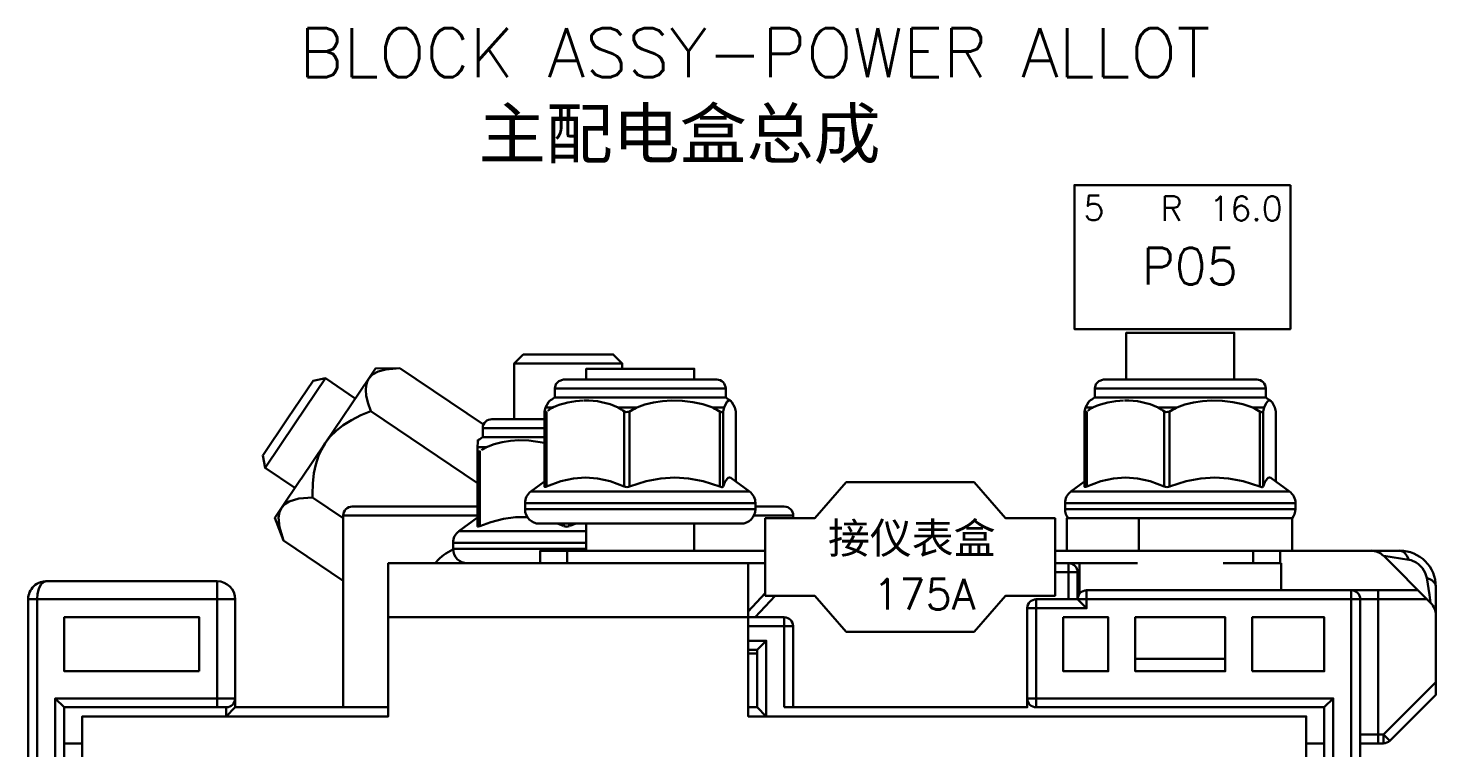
# Model space of a CAD drawing. Header units: millimetres. Extents: x 6 to 3615, y 6 to 858.
# Drawn here: x 2183.5 to 2261.8, y 342.8 to 382.9 of the extents above; entities that cross this region are included whole.
import ezdxf

# ---------------------------------------------------------------- set-up
doc = ezdxf.new("R2010")
doc.units = ezdxf.units.MM
doc.styles.add('Simplex_Style', font='simplex_.ttf')

msp = doc.modelspace()

# ---------------------------------------------------------------- linework, layer by layer
at = {"color": 0, "linetype": 'Continuous', "lineweight": 30, "flags": 128}
msp.add_lwpolyline([(2253.75, 374.128), (2241.721, 374.128), (2241.721, 366.107), (2253.75, 366.107), (2253.75, 374.128)], close=True, dxfattribs=at)
for points in [[(2250.622, 363.299), (2250.622, 365.906), (2244.609, 365.906), (2244.609, 363.299)], [(2211.031, 364.703), (2210.529, 364.201), (2216.544, 364.201), (2216.042, 364.703), (2211.031, 364.703)], [(2208.818, 360.794), (2204.156, 363.938), (2202.805, 363.914), (2202.427, 363.357), (2200, 359.758), (2198.659, 357.768), (2198.646, 357.75), (2198.599, 357.682), (2197.573, 356.161), (2197.198, 355.604), (2197.682, 354.341), (2201.008, 352.099)], [(2202.427, 363.357), (2202.646, 363.583), (2202.961, 363.753), (2203.388, 363.87), (2204.156, 363.938)], [(2210.529, 361.094), (2210.529, 364.201)], [(2220.552, 363.299), (2220.552, 363.901), (2214.539, 363.901), (2214.539, 363.299)], [(2216.544, 363.901), (2216.544, 364.201)], [(2201.682, 362.253), (2200.021, 363.372), (2199.326, 363.237), (2197.924, 361.161), (2196.523, 359.083), (2196.659, 358.388), (2198.339, 360.88), (2200.021, 363.372)], [(2202.536, 361.539), (2202.375, 362.018), (2202.286, 362.419), (2202.26, 362.719), (2202.281, 362.977), (2202.336, 363.182), (2202.427, 363.357)], [(2212.784, 362.802), (2212.846, 363.042), (2213.016, 363.221), (2213.266, 363.299), (2213.328, 363.299)], [(2221.805, 363.299), (2213.284, 363.299)], [(2242.854, 362.802), (2242.917, 363.042), (2243.086, 363.221), (2243.339, 363.299), (2243.398, 363.299)], [(2251.875, 363.299), (2243.357, 363.299)], [(2212.784, 362.802), (2222.305, 362.802)], [(2222.305, 362.802), (2222.305, 362.297), (2212.784, 362.297), (2212.784, 362.802)], [(2242.854, 362.802), (2252.378, 362.802)], [(2252.378, 362.802), (2252.378, 362.297), (2242.854, 362.297), (2242.854, 362.802)], [(2200, 359.758), (2200.286, 360.128), (2200.615, 360.453), (2201.003, 360.76), (2201.461, 361.049), (2201.99, 361.315), (2202.536, 361.539)], [(2208.477, 357.531), (2202.536, 361.539)], [(2212.677, 361.753), (2212.276, 361.753), (2212.221, 361.531), (2212.219, 361.51), (2212.219, 357.336)], [(2212.219, 361.51), (2212.221, 361.497), (2212.229, 361.49), (2212.234, 361.487), (2212.245, 361.487), (2212.26, 361.49), (2212.336, 361.531)], [(2212.276, 361.753), (2212.432, 362.049), (2212.49, 362.104)], [(2212.336, 361.531), (2212.336, 357.349)], [(2217.349, 361.753), (2216.312, 361.753)], [(2216.953, 361.531), (2216.766, 361.487), (2216.654, 361.531)], [(2216.654, 357.349), (2216.654, 361.531)], [(2216.953, 361.531), (2216.953, 357.349)], [(2221.581, 361.753), (2221.036, 361.93), (2220.482, 362.049), (2219.883, 362.12), (2219.279, 362.13), (2218.779, 362.096), (2218.284, 362.021), (2217.81, 361.906), (2217.349, 361.753)], [(2222.159, 361.531), (2222.216, 361.753), (2221.581, 361.753)], [(2221.992, 361.521), (2221.977, 361.531)], [(2221.977, 357.349), (2221.977, 361.531)], [(2222.159, 361.531), (2222.148, 361.505), (2222.122, 361.49), (2222.094, 361.487), (2221.992, 361.521)], [(2222.159, 361.531), (2222.159, 357.349)], [(2222.599, 362.104), (2222.544, 362.13), (2222.487, 362.13), (2222.396, 362.078), (2222.305, 361.951), (2222.216, 361.753)], [(2222.812, 361.753), (2222.656, 362.049), (2222.599, 362.104)], [(2222.812, 361.753), (2222.867, 361.531), (2222.87, 361.51), (2222.87, 357.625)], [(2222.867, 357.625), (2222.867, 361.531)], [(2242.747, 361.753), (2242.349, 361.753), (2242.292, 361.531), (2242.289, 361.51), (2242.289, 357.336)], [(2242.289, 361.51), (2242.292, 361.497), (2242.299, 361.49), (2242.305, 361.487), (2242.315, 361.487), (2242.331, 361.49), (2242.406, 361.531)], [(2242.349, 361.753), (2242.503, 362.049), (2242.56, 362.104)], [(2242.406, 361.531), (2242.406, 357.349)], [(2247.419, 361.753), (2246.385, 361.753)], [(2247.023, 361.531), (2246.836, 361.487), (2246.724, 361.531)], [(2246.724, 357.349), (2246.724, 361.531)], [(2247.023, 361.531), (2247.023, 357.349)], [(2251.651, 361.753), (2251.107, 361.93), (2250.552, 362.049), (2249.953, 362.12), (2249.352, 362.13), (2248.849, 362.096), (2248.354, 362.021), (2247.88, 361.906), (2247.419, 361.753)], [(2252.232, 361.531), (2252.286, 361.753), (2251.651, 361.753)], [(2252.065, 361.521), (2252.047, 361.531)], [(2252.047, 357.349), (2252.047, 361.531)], [(2252.232, 361.531), (2252.219, 361.505), (2252.193, 361.49), (2252.164, 361.487), (2252.065, 361.521)], [(2252.232, 361.531), (2252.232, 357.349)], [(2252.669, 362.104), (2252.615, 362.13), (2252.557, 362.13), (2252.466, 362.078), (2252.375, 361.951), (2252.286, 361.753)], [(2252.883, 361.753), (2252.727, 362.049), (2252.669, 362.104)], [(2252.883, 361.753), (2252.938, 361.531), (2252.94, 361.51), (2252.94, 357.625)], [(2252.938, 357.625), (2252.938, 361.531)], [(2208.776, 360.596), (2212.219, 360.596)], [(2212.219, 360.091), (2208.776, 360.091), (2208.776, 360.596)], [(2212.219, 361.094), (2209.276, 361.094)], [(2208.484, 359.547), (2208.505, 359.844), (2208.518, 359.917), (2208.521, 359.927), (2208.523, 359.93)], [(2212.219, 359.776), (2211.341, 359.914), (2210.784, 359.927), (2210.318, 359.891), (2209.857, 359.815), (2209.419, 359.701), (2208.99, 359.547)], [(2199.297, 356.93), (2199.312, 357.51), (2199.375, 358.086), (2199.477, 358.573), (2199.63, 359.049), (2199.797, 359.414), (2200, 359.758)], [(2208.477, 359.315), (2208.477, 359.326), (2208.484, 359.547), (2208.99, 359.547)], [(2208.622, 359.326), (2208.536, 359.284), (2208.505, 359.281), (2208.49, 359.289), (2208.484, 359.294), (2208.477, 359.315)], [(2208.477, 359.323), (2208.477, 355.141)], [(2208.622, 359.326), (2208.622, 355.143)], [(2198.32, 357.266), (2196.659, 358.388)], [(2212.219, 357.625), (2211.458, 357.065)], [(2216.654, 357.349), (2215.865, 357.643), (2215.161, 357.802), (2214.497, 357.854), (2213.831, 357.802), (2213.128, 357.643), (2212.336, 357.349)], [(2221.977, 357.349), (2221.057, 357.643), (2220.24, 357.802), (2219.464, 357.854), (2218.688, 357.802), (2217.87, 357.643), (2216.953, 357.349)], [(2222.599, 357.823), (2222.518, 357.854), (2222.435, 357.828), (2222.378, 357.776), (2222.26, 357.586), (2222.159, 357.349)], [(2222.599, 357.823), (2223.633, 357.065)], [(2227.268, 351.271), (2224.51, 351.271), (2224.51, 355.581), (2227.268, 355.581), (2229.021, 357.586), (2236.138, 357.586), (2237.893, 355.581), (2240.648, 355.581), (2240.648, 351.271), (2237.893, 351.271), (2236.138, 349.266), (2229.021, 349.266), (2227.268, 351.271)], [(2242.289, 357.625), (2241.529, 357.065)], [(2246.724, 357.349), (2245.935, 357.643), (2245.232, 357.802), (2244.568, 357.854), (2243.901, 357.802), (2243.198, 357.643), (2242.406, 357.349)], [(2252.047, 357.349), (2251.128, 357.643), (2250.31, 357.802), (2249.534, 357.854), (2248.76, 357.802), (2247.943, 357.643), (2247.023, 357.349)], [(2252.669, 357.823), (2252.589, 357.854), (2252.505, 357.828), (2252.451, 357.776), (2252.331, 357.586), (2252.232, 357.349)], [(2252.669, 357.823), (2253.703, 357.065)], [(2197.573, 356.161), (2197.755, 356.357), (2198.005, 356.513), (2198.536, 356.674), (2199.302, 356.74)], [(2201.008, 355.591), (2199.302, 356.74), (2199.299, 356.893), (2199.297, 356.93)], [(2223.633, 357.065), (2211.458, 357.065)], [(2221.977, 357.349), (2222.081, 357.32), (2222.117, 357.32), (2222.143, 357.328), (2222.154, 357.339), (2222.159, 357.349)], [(2253.703, 357.065), (2241.529, 357.065)], [(2252.047, 357.349), (2252.151, 357.32), (2252.188, 357.32), (2252.214, 357.328), (2252.224, 357.339), (2252.232, 357.349)], [(2197.682, 354.341), (2197.458, 355.078), (2197.409, 355.628), (2197.458, 355.919), (2197.573, 356.161)], [(2208.477, 356.232), (2201.508, 356.232)], [(2211.13, 356.419), (2211.13, 356.083)], [(2211.13, 356.419), (2223.961, 356.419)], [(2223.961, 356.083), (2211.13, 356.083)], [(2223.961, 356.419), (2223.961, 356.083)], [(2225.565, 356.232), (2223.961, 356.232)], [(2241.201, 356.419), (2241.201, 356.083)], [(2241.201, 356.419), (2254.031, 356.419)], [(2254.031, 356.083), (2241.201, 356.083)], [(2254.031, 356.419), (2254.031, 356.083)], [(2201.008, 355.732), (2208.477, 355.732)], [(2201.008, 355.732), (2201.008, 345.057)], [(2208.477, 355.615), (2207.448, 354.859)], [(2208.477, 355.143), (2208.482, 355.128), (2208.492, 355.117), (2208.518, 355.115), (2208.622, 355.143)], [(2211.263, 355.641), (2210.609, 355.638), (2209.94, 355.547), (2209.221, 355.362), (2208.622, 355.143)], [(2211.932, 355.281), (2223.159, 355.281)], [(2213.284, 355.143), (2213.284, 355.281)], [(2213.586, 355.281), (2213.586, 355.143)], [(2214.539, 355.281), (2214.539, 353.776)], [(2220.552, 355.281), (2220.552, 353.776)], [(2223.878, 355.732), (2226.065, 355.732)], [(2226.065, 355.732), (2226.065, 355.581)], [(2253.854, 355.581), (2241.299, 355.581), (2241.299, 353.776), (2259.844, 353.776)], [(2245.31, 353.776), (2245.31, 355.581)], [(2253.854, 355.581), (2253.854, 353.776)], [(2214.539, 354.859), (2207.448, 354.859)], [(2207.089, 353.828), (2207.122, 353.844)], [(2207.122, 354.214), (2207.122, 353.878)], [(2207.122, 354.214), (2214.539, 354.214)], [(2214.539, 353.878), (2207.122, 353.878)], [(2224.51, 353.076), (2211.982, 353.076), (2211.982, 353.776), (2224.51, 353.776)], [(2213.484, 353.776), (2213.484, 353.076)], [(2241.742, 353.776), (2240.648, 353.776)], [(2253.18, 353.776), (2253.18, 353.076), (2250, 353.076)], [(2251.674, 353.076), (2251.674, 353.776)], [(2260.341, 353.273), (2260.253, 353.479), (2260.128, 353.646), (2260.018, 353.729), (2259.844, 353.776)], [(2225.562, 350.068), (2223.56, 350.068), (2223.56, 353.076), (2203.513, 353.076), (2203.513, 344.555), (2186.474, 344.555), (2186.474, 328.818), (2206.469, 328.818)], [(2206.125, 353.076), (2206.174, 353.135)], [(2207.763, 353.076), (2207.773, 353.076)], [(2207.924, 353.076), (2211.982, 353.076)], [(2245.232, 353.076), (2240.648, 353.076)], [(2241.901, 352.576), (2241.401, 352.576), (2241.401, 353.076)], [(2242.003, 353.076), (2242.003, 351.372)], [(2253.177, 353.076), (2253.229, 353.076), (2253.229, 351.573)], [(2258.948, 353.484), (2260.341, 353.273)], [(2258.948, 353.484), (2261.555, 350.875)], [(2261.344, 352.271), (2261.26, 352.542), (2261.102, 352.805), (2260.88, 353.029), (2260.753, 353.117), (2260.477, 353.242), (2260.341, 353.273)], [(2184.456, 352.073), (2184.31, 352.023), (2184.174, 351.885), (2184.06, 351.656), (2183.99, 351.38), (2183.966, 351.07)], [(2193.99, 352.073), (2184.456, 352.073)], [(2194.992, 351.07), (2193.99, 351.07), (2193.99, 352.073)], [(2241.401, 351.07), (2241.401, 352.576), (2240.648, 352.576)], [(2241.901, 352.576), (2241.901, 351.076)], [(2261.849, 351.773), (2261.826, 351.893), (2261.763, 352.005), (2261.62, 352.135), (2261.344, 352.271)], [(2261.555, 350.875), (2261.49, 351.31), (2261.344, 352.271)], [(2223.56, 350.393), (2224.51, 351.411)], [(2225.065, 351.271), (2223.943, 350.068)], [(2257.638, 283.411), (2257.138, 283.411), (2257.138, 351.07), (2242.404, 351.07), (2242.404, 351.573)], [(2242.404, 351.573), (2260.859, 351.573)], [(2258.935, 343.052), (2258.935, 343.552), (2258.641, 343.552), (2258.641, 351.07), (2257.138, 351.07), (2257.138, 351.573)], [(2261.359, 351.07), (2258.641, 351.07), (2258.641, 351.573)], [(2261.849, 351.773), (2261.849, 345.758), (2259.289, 343.198)], [(2183.464, 351.07), (2193.99, 351.07), (2193.99, 345.557), (2194.992, 345.557)], [(2183.464, 283.411), (2183.966, 283.411), (2183.966, 351.07)], [(2183.464, 281.406), (2183.464, 351.07)], [(2194.992, 351.07), (2194.992, 345.057), (2203.513, 345.057)], [(2225.562, 345.057), (2239.096, 345.057), (2239.096, 350.57)], [(2255.133, 283.911), (2255.133, 283.411), (2256.135, 283.411), (2256.135, 345.557), (2239.596, 345.557), (2239.596, 350.57), (2239.096, 350.57)], [(2241.901, 351.07), (2242.404, 351.07), (2242.404, 350.57), (2239.596, 350.57), (2239.596, 351.07)], [(2239.596, 351.07), (2241.901, 351.07), (2242.404, 350.57)], [(2257.638, 351.07), (2257.638, 281.406)], [(2192.987, 347.062), (2185.469, 347.062), (2185.469, 350.068), (2192.987, 350.068), (2192.987, 347.062)], [(2223.56, 350.068), (2203.513, 350.068)], [(2252.576, 328.818), (2254.633, 328.818), (2254.633, 344.555), (2223.56, 344.555), (2223.56, 350.068)], [(2225.562, 350.068), (2225.562, 349.568), (2226.065, 349.568)], [(2241.099, 350.068), (2241.099, 347.062), (2243.607, 347.062), (2243.607, 350.068), (2241.099, 350.068)], [(2245.109, 347.062), (2245.109, 350.068), (2250.122, 350.068), (2250.122, 347.062), (2245.109, 347.062), (2250.122, 347.062)], [(2251.625, 347.062), (2251.625, 350.068), (2255.635, 350.068), (2255.635, 347.062), (2251.625, 347.062)], [(2225.562, 345.057), (2225.562, 349.568), (2223.56, 349.568)], [(2226.065, 349.568), (2226.065, 345.057)], [(2224.06, 348.062), (2224.06, 348.263), (2224.56, 348.766), (2223.56, 348.766)], [(2224.06, 348.263), (2223.56, 348.263)], [(2223.56, 348.062), (2224.062, 348.062), (2224.062, 345.057), (2223.56, 345.057)], [(2224.56, 348.766), (2224.56, 344.555), (2224.06, 345.057)], [(2250.122, 347.763), (2245.109, 347.763)], [(2259.289, 343.198), (2258.935, 343.552), (2261.849, 346.466)], [(2193.99, 345.057), (2193.99, 345.557), (2184.969, 345.557), (2184.969, 283.411), (2185.971, 283.411), (2185.971, 282.409), (2186.815, 282.409), (2186.815, 280.906), (2191.484, 280.906), (2191.484, 280.404)], [(2194.49, 345.057), (2185.469, 345.057), (2184.969, 345.557)], [(2185.469, 345.057), (2185.469, 283.911), (2201.508, 283.911)], [(2194.992, 345.057), (2194.49, 344.555)], [(2203.513, 344.555), (2194.49, 344.555), (2194.49, 345.057)], [(2239.096, 345.557), (2239.596, 345.557), (2239.596, 345.057)], [(2255.635, 345.057), (2239.596, 345.057)], [(2256.135, 283.411), (2255.635, 283.911), (2255.635, 345.057), (2256.135, 345.557)], [(2224.56, 344.555), (2223.56, 344.555)], [(2257.638, 343.552), (2258.641, 343.552), (2258.641, 343.052)], [(2185.469, 343.052), (2186.474, 343.052)], [(2254.633, 343.052), (2255.635, 343.052)], [(2258.935, 343.052), (2257.638, 343.052)]]:
    msp.add_lwpolyline(points, dxfattribs=at)
at = {"color": 0, "linetype": 'Continuous', "lineweight": 30}
for centre, radius, start, end in [((2221.807, 362.802), 0.497, 0, 90), ((2251.878, 362.802), 0.497, 0, 90), ((2216.435, 356.443), 6.901, 122, 125), ((2218.656, 356.443), 6.901, 55, 58), ((2246.505, 356.443), 6.901, 122, 125), ((2248.727, 356.443), 6.901, 55, 58), ((2215.096, 357.706), 4.714, 120, 125), ((2214.469, 357.74), 4.393, 91, 114), ((2214.51, 357.68), 4.458, 66, 91), ((2213.893, 357.706), 4.714, 54, 59), ((2221.341, 354.167), 8.57, 118, 121), ((2217.586, 354.167), 8.57, 59, 62), ((2245.167, 357.706), 4.714, 120, 125), ((2244.542, 357.74), 4.393, 91, 114), ((2244.581, 357.68), 4.458, 66, 91), ((2243.966, 357.706), 4.714, 54, 59), ((2251.411, 354.167), 8.57, 118, 121), ((2247.659, 354.167), 8.57, 59, 62), ((2209.279, 360.591), 0.503, 89, 178), ((2212.424, 354.237), 6.901, 122, 125), ((2212.724, 352.943), 7.586, 119, 122), ((2211.938, 356.417), 0.807, 126, -180), ((2212.237, 357.339), 0.0182, -173, -74), ((2212.211, 357.589), 0.268, -84, -63), ((2216.797, 357.732), 0.411, -110, -67), ((2223.154, 356.417), 0.807, 0, 54), ((2242.008, 356.417), 0.807, 126, -180), ((2242.307, 357.339), 0.0182, -173, -74), ((2242.281, 357.589), 0.268, -84, -63), ((2246.867, 357.732), 0.411, -110, -67), ((2253.224, 356.417), 0.807, 0, 54), ((2201.505, 355.734), 0.497, 90, -180), ((2211.93, 356.081), 0.799, -180, -90), ((2223.161, 356.081), 0.799, -90, 0), ((2225.568, 355.734), 0.497, 0, 90), ((2242.01, 356.086), 0.81, -180, -141), ((2253.221, 356.086), 0.81, -39, 0), ((2210.417, 348.148), 7.56, 68, 71), ((2213.427, 355.503), 0.388, -111, -88), ((2213.427, 355.547), 0.435, -89, -69), ((2217.63, 344.776), 11.128, 109, 111), ((2207.93, 354.211), 0.807, 126, -180), ((2208.281, 351.318), 2.779, 115, 139), ((2207.922, 353.875), 0.799, -180, -90), ((2258.24, 352.786), 0.992, 45, 90), ((2259.839, 351.768), 2.01, 0, 90), ((2241.404, 352.578), 0.497, 0, 90), ((2184.464, 351.076), 0.997, 108, 134), ((2184.474, 351.021), 1.052, 90, 107), ((2193.987, 351.068), 1.005, 0, 90), ((2184.479, 351.065), 1.016, 134, 179), ((2242.401, 351.073), 0.497, 90, -180), ((2257.141, 351.073), 0.497, 0, 90), ((2239.594, 350.573), 0.497, 90, -180), ((2260.857, 350.169), 0.992, 0, 45), ((2225.565, 349.57), 0.497, 0, 90), ((2194.492, 345.555), 0.497, -90, 0), ((2239.594, 345.555), 0.497, -180, -90), ((2258.927, 343.576), 0.523, -89, -46)]:
    msp.add_arc(centre, radius, start, end, dxfattribs=at)

# ---------------------------------------------------------------- texts
at = {"color": 0, "linetype": 'Continuous', "style": 'Simplex_Style'}
for s, height, p in [('BLOCK ASSY-POWER ALLOT', 2.73438, (2198.552, 380.128)), ('主配电盒总成', 2.7344, (2208.552, 375.628)), ('5', 1.367, (2242.227, 372.174)), ('R', 1.367, (2246.523, 372.138)), ('16.0', 1.3672, (2249.224, 372.138)), ('P05', 2.0508, (2245.474, 368.589)), ('接仪表盒', 1.709, (2228.003, 353.622)), ('175A', 1.709, (2230.503, 350.497))]:
    msp.add_text(s, height=height, dxfattribs=at).set_placement(p)

doc.saveas('drawing.dxf')
